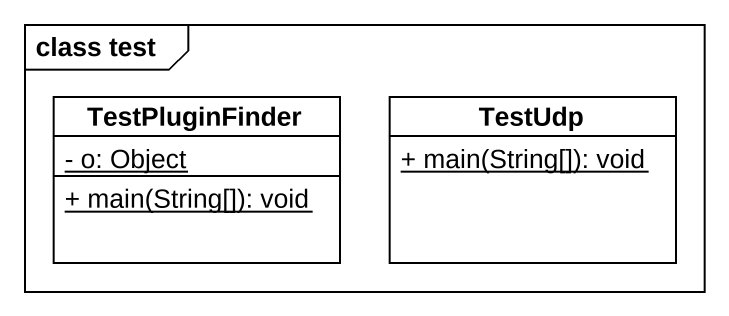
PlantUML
@startuml
mainframe class test
hide circle
hide empty members
skinparam classAttributeIconSize 0
class TestPluginFinder {
  {static} - o: Object
  {static} + main(String[]): void
}
class TestUdp {
  {static} + main(String[]): void
}
@enduml
